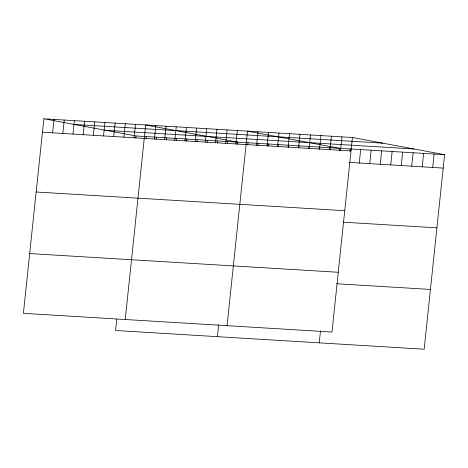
<?xml version="1.0" encoding="UTF-8"?>
<svg xmlns="http://www.w3.org/2000/svg" width="468" height="468" viewBox="0 0 468 468"><rect width="100%" height="100%" fill="white"/><g stroke="black" fill="none" stroke-linecap="round" stroke-linejoin="round"><path stroke-width="0.7" d="M43.846 118.796L23.4 313.332L331.982 332.04L352.427 137.504L43.846 118.796L136.018 135.96L444.6 154.668L424.154 349.204L115.573 330.496L116.754 319.246M52.621 132.842L54.031 119.416M62.8 133.456L64.215 120.03M72.985 134.076L74.394 120.65M83.169 134.69L84.579 121.265M93.348 135.31L94.764 121.885M103.533 135.925L104.943 122.499M113.718 136.545L115.128 123.119M123.903 137.159L125.313 123.733M134.082 137.779L135.498 124.353M135.796 138.083L136.018 135.96M125.231 319.504L145.677 124.968L237.849 142.137L237.627 144.255M145.981 138.698L146.203 136.58M154.452 139.014L155.862 125.588M156.166 139.318L156.388 137.194M164.631 139.628L166.046 126.202M166.345 139.932L166.567 137.814M174.816 140.248L176.225 126.822M176.53 140.552L176.752 138.434M185 140.862L186.41 127.436M186.714 141.166L186.937 139.049M195.185 141.482L196.595 128.056M196.893 141.786L197.116 139.669M205.364 142.096L206.774 128.671M207.078 142.401L207.301 140.283M215.549 142.717L216.959 129.291M217.263 143.021L217.485 140.903M225.734 143.331L227.144 129.911M227.448 143.635L227.67 141.517M235.913 143.951L237.329 130.525M217.404 336.667L218.661 324.716M227.062 325.675L247.508 131.145L339.68 148.309L339.458 150.427M247.812 144.869L248.034 142.752M256.593 145.203L258.003 131.777M257.997 145.489L258.219 143.372M267.082 145.84L268.492 132.415M268.176 146.104L268.398 143.986M277.571 146.478L278.986 133.052M278.361 146.724L278.583 144.606M288.066 147.11L289.476 133.684M288.545 147.344L288.768 145.22M298.555 147.748L299.97 134.322M298.724 147.958L298.953 145.84M308.909 148.578L309.132 146.455M309.05 148.385L310.459 134.959M319.094 149.193L319.316 147.075M319.539 149.017L320.954 135.597M329.279 149.813L329.501 147.689M330.034 149.655L331.443 136.229M319.235 342.845L320.492 330.888M340.523 150.292L341.933 136.867M349.953 151.065L350.175 148.941M359.254 163.004L360.664 149.579M369.749 163.642L371.159 150.216M380.238 164.274L381.648 150.854M390.733 164.911L392.143 151.486M401.222 165.549L402.632 152.123M411.711 166.187L413.127 152.761M422.206 166.819L423.616 153.393M432.695 167.456L434.111 154.03M74.266 124.465L382.842 143.167M105.604 130.297L414.18 149.005M42.436 132.222L351.018 150.93M349.461 162.414L443.19 168.094M36.153 191.991L344.735 210.694M343.179 222.177L436.907 227.857M29.683 253.568L338.265 272.271M336.708 283.754L430.437 289.435M352.427 137.504L444.6 154.668"/></g></svg>
